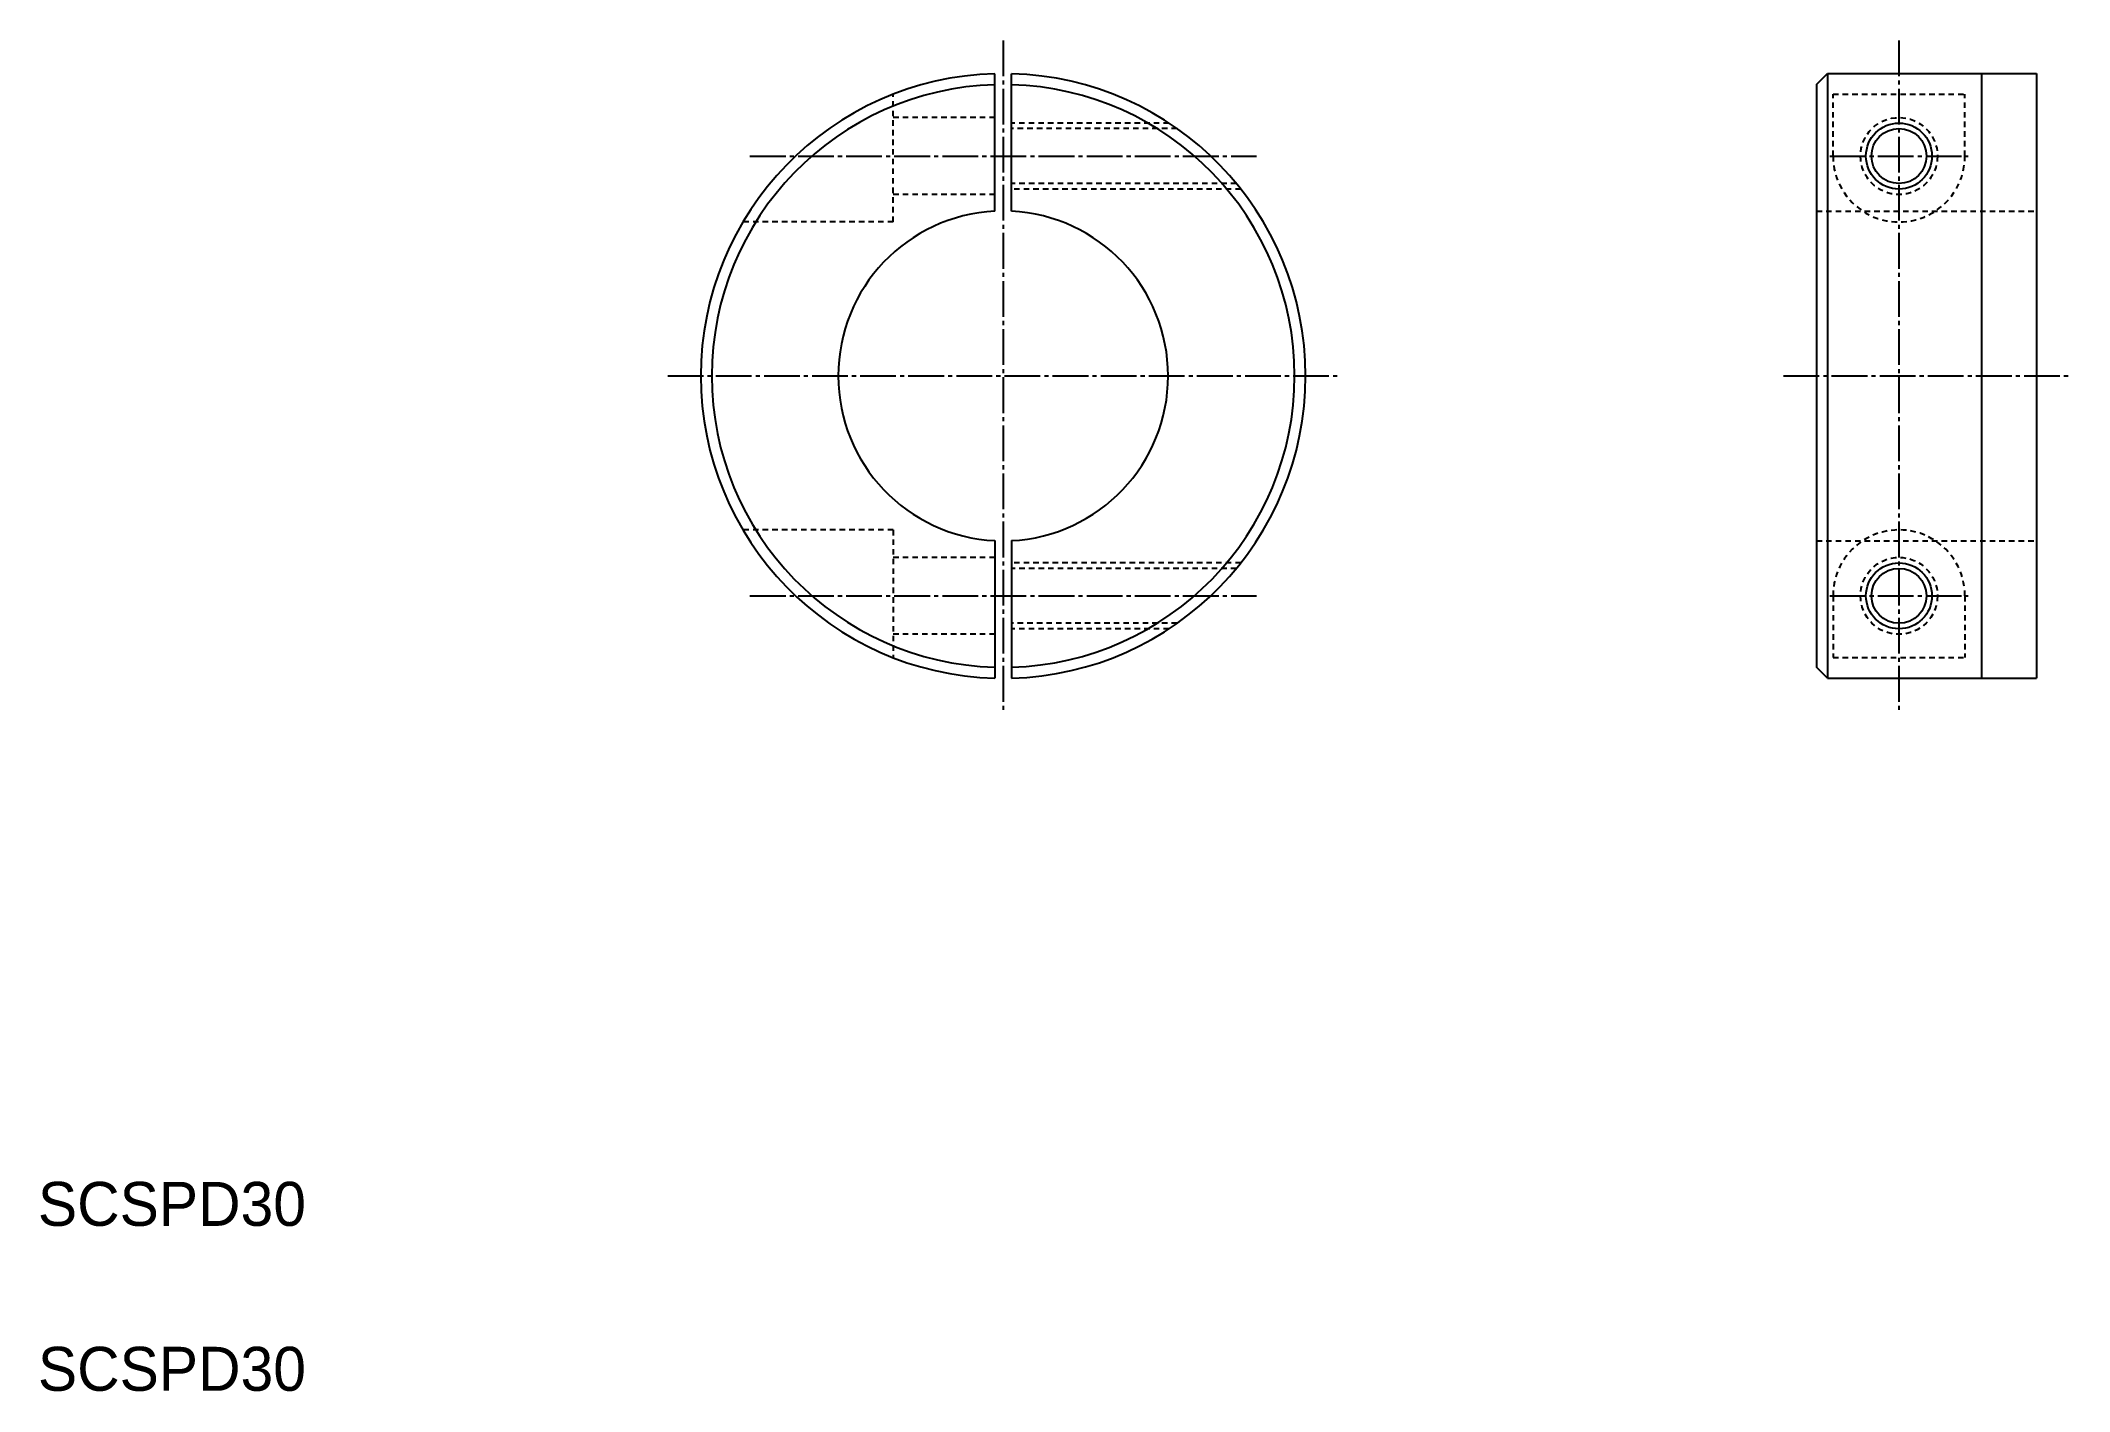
# Model space of a CAD drawing. Extents: x 10 to 195, y 10 to 133.
import ezdxf

# ---------------------------------------------------------------- set-up
doc = ezdxf.new("R2010")
doc.units = 0
doc.header["$LTSCALE"] = 0.25
doc.linetypes.add('CENTER', pattern=[17.5, 13, -1.5, 1.5, -1.5])
doc.linetypes.add('DASHED', pattern=[3.5, 2, -1.5])
doc.layers.get('0').update_dxf_attribs({"linetype": 'CONTINUOUS'})
doc.layers.add('CENTER', color=1, linetype='CENTER')

msp = doc.modelspace()

# ---------------------------------------------------------------- linework, layer by layer
at = {"color": 7, "linetype": 'CONTINUOUS'}
for p, q in [((97.033805, 117.280266), (97.033805, 129.788799)), ((98.533805, 117.280266), (98.533805, 129.788799)), ((171.751318, 128.799028), (172.751318, 129.799028)), ((172.751318, 129.799028), (172.751318, 74.799028)), ((186.751318, 129.799028), (186.751318, 74.799028)), ((191.751318, 129.799028), (191.751318, 74.799028)), ((171.751318, 128.799028), (171.751318, 75.799028)), ((97.033805, 87.31779), (97.033805, 74.809257)), ((98.533805, 87.31779), (98.533805, 74.809257)), ((172.751318, 74.799028), (171.751318, 75.799028))]:
    msp.add_line(p, q, dxfattribs=at)
for p, q in [((172.751318, 129.799028), (186.751318, 129.799028)), ((186.751318, 129.799028), (191.751318, 129.799028)), ((171.751318, 115.549028), (171.751318, 115.549128)), ((171.751318, 102.299028), (171.751418, 102.299028)), ((172.751318, 74.799028), (186.751318, 74.799028)), ((186.751318, 74.799028), (191.751318, 74.799028))]:
    msp.add_line(p, q)
at = {"color": 3, "linetype": 'DASHED'}
for p, q in [((87.783805, 116.299028), (87.783805, 127.916404)), ((173.251318, 122.299028), (173.251318, 127.916404)), ((173.251318, 127.916404), (185.251318, 127.916404)), ((185.251318, 122.299028), (185.251318, 127.916404)), ((97.033805, 125.799027), (87.783805, 125.799027)), ((112.858619, 125.299028), (98.533805, 125.299028)), ((113.595195, 124.799028), (98.533805, 124.799028)), ((97.033805, 118.799029), (87.783805, 118.799029)), ((118.997008, 119.799028), (98.533805, 119.799028)), ((119.399772, 119.299028), (98.533805, 119.299028)), ((87.783805, 116.299028), (74.114204, 116.299028)), ((171.751318, 117.299028), (191.751318, 117.299028)), ((87.783805, 88.299028), (74.114204, 88.299028)), ((87.783805, 88.299028), (87.783805, 76.681652)), ((171.751318, 87.299028), (191.751318, 87.299028)), ((97.033805, 85.799027), (87.783805, 85.799027)), ((119.399772, 85.299028), (98.533805, 85.299028)), ((118.997008, 84.799028), (98.533805, 84.799028)), ((173.251318, 82.299028), (173.251318, 76.681652)), ((185.251318, 82.299028), (185.251318, 76.681652)), ((113.595195, 79.799028), (98.533805, 79.799028)), ((97.033805, 78.799029), (87.783805, 78.799029)), ((112.858619, 79.299028), (98.533805, 79.299028)), ((173.251318, 76.681652), (185.251318, 76.681652))]:
    msp.add_line(p, q, dxfattribs=at)
for centre in [(179.251318, 122.299028), (179.251318, 82.299028)]:
    msp.add_circle(centre, 3.5, dxfattribs=at)
at = {"color": 3, "linetype": 'CONTINUOUS'}
for centre in [(179.251318, 122.299028), (179.251318, 82.299028)]:
    msp.add_circle(centre, 3, dxfattribs=at)
at = {"color": 7, "linetype": 'CONTINUOUS'}
for centre in [(179.251318, 122.299028), (179.251318, 82.299028)]:
    msp.add_circle(centre, 2.5, dxfattribs=at)
for radius, start, end in [(27.5, 91.562806, 268.4372), (27.5, 271.56281, 88.437194), (26.5, 91.621795, 268.37821), (26.5, 271.6218, 88.378205)]:
    msp.add_arc((97.783805, 102.299028), radius, start, end, dxfattribs=at)
at = {"color": 3, "linetype": 'DASHED'}
for centre, start, end in [((179.251318, 122.299028), 179.99999, 0), ((179.251318, 82.299028), 0, 180.00001)]:
    msp.add_arc(centre, 6, start, end, dxfattribs=at)
for start, end in [(92.865984, 267.134016), (272.865984, 87.134016)]:
    msp.add_arc((97.783805, 102.299028), 15, start, end)
at = {"layer": 'CENTER', "color": 1, "linetype": 'CENTER'}
for p, q in [((97.783805, 132.799028), (97.783805, 71.799028)), ((179.251318, 132.799028), (179.251318, 71.799028)), ((74.756647, 122.299028), (120.810963, 122.299028)), ((172.951318, 122.299028), (185.551318, 122.299028)), ((67.283805, 102.299028), (128.283805, 102.299028)), ((168.751318, 102.299028), (194.751318, 102.299028)), ((74.756647, 82.299028), (120.810963, 82.299028)), ((172.951318, 82.299028), (185.551318, 82.299028))]:
    msp.add_line(p, q, dxfattribs=at)

# ---------------------------------------------------------------- texts
for p in [(10, 25), (10, 10)]:
    msp.add_text('SCSPD30', height=4).set_placement(p)

doc.saveas('drawing.dxf')
